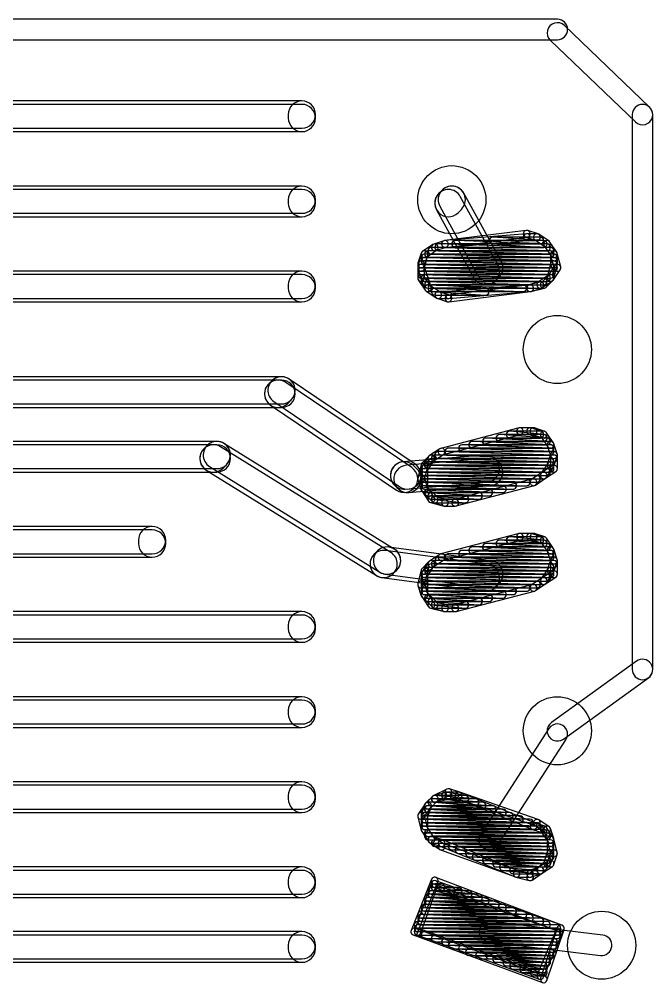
# Model space of a CAD drawing. Extents: x 2.7 to 76.1, y 3.1 to 47.6.
# Drawn here: x 70.28 to 75.01, y 30.72 to 37.91 of the extents above; entities that cross this region are included whole.
import ezdxf

# ---------------------------------------------------------------- set-up
doc = ezdxf.new("R2010")
doc.units = 0

msp = doc.modelspace()

# ---------------------------------------------------------------- linework, layer by layer
for points in [[(74.295, 37.9127), (24.2824, 37.9127, 1), (24.2824, 37.76025), (74.295, 37.76025, 1)], [(74.982785, 37.25646), (74.347785, 37.86606, 1), (74.24221, 37.756085), (74.87721, 37.146485, 1)], [(72.39, 37.3031), (67.1576, 37.3031, 1), (67.1576, 37.09985), (72.39, 37.09985, 1)], [(67.1576, 37.07445), (72.39, 37.07445, 1), (72.39, 37.2777), (67.1576, 37.2777, 1)], [(72.491625, 37.176075), (72.491625, 37.201475, 1), (72.288375, 37.201475), (72.288375, 37.176075, 1)], [(75.006225, 33.061275), (75.006225, 37.201475, 1), (74.853775, 37.201475), (74.853775, 33.061275, 1)], [(72.39, 36.6681), (67.1576, 36.6681, 1), (67.1576, 36.46485), (72.39, 36.46485, 1)], [(72.491625, 36.541075), (72.491625, 36.566475, 1), (72.288375, 36.566475), (72.288375, 36.541075, 1)], [(73.43574, 36.63833), (73.41034, 36.61293, 1), (73.554055, 36.469215), (73.579455, 36.494615, 1)], [(73.876045, 36.107445), (73.596645, 36.615445, 1), (73.41855, 36.5175), (73.69795, 36.0095, 1)], [(67.1576, 36.43945), (72.39, 36.43945, 1), (72.39, 36.6427), (67.1576, 36.6427, 1)], [(73.39315, 36.4921), (73.67255, 35.9841, 1), (73.850645, 36.082045), (73.571245, 36.590045, 1)], [(74.064285, 36.31241), (73.454685, 36.26161, 1), (73.45891, 36.210935), (74.06851, 36.261735, 1)], [(74.063245, 36.3377), (73.453645, 36.2615, 1), (73.45995, 36.211045), (74.06955, 36.287245, 1)], [(74.15064, 36.311195), (74.07444, 36.336595, 1), (74.058355, 36.28835), (74.134555, 36.26295, 1)], [(74.1426, 36.3125), (74.0664, 36.3125, 1), (74.0664, 36.26165), (74.1426, 36.26165, 1)], [(74.2329, 36.257425), (74.1567, 36.308225, 1), (74.128495, 36.26592), (74.204695, 36.21512, 1)], [(74.2329, 36.257425), (74.1567, 36.308225, 1), (74.128495, 36.26592), (74.204695, 36.21512, 1)], [(73.366495, 36.232025), (73.290295, 36.181225, 1), (73.3185, 36.13892), (73.3947, 36.18972, 1)], [(73.366495, 36.232025), (73.290295, 36.181225, 1), (73.3185, 36.13892), (73.3947, 36.18972, 1)], [(73.448755, 36.260395), (73.372555, 36.234995, 1), (73.38864, 36.18675), (73.46484, 36.21215, 1)], [(73.448755, 36.260395), (73.372555, 36.234995, 1), (73.38864, 36.18675), (73.46484, 36.21215, 1)], [(74.24497, 36.210885), (73.40677, 36.236285, 1), (73.405225, 36.18546), (74.243425, 36.16006, 1)], [(73.406, 36.18545), (74.2188, 36.18545, 1), (74.2188, 36.2363), (73.406, 36.2363, 1)], [(74.21974, 36.23628), (73.53394, 36.26168, 1), (73.532055, 36.210865), (74.217855, 36.185465, 1)], [(73.533, 36.21085), (74.1934, 36.21085, 1), (74.1934, 36.2617), (73.533, 36.2617, 1)], [(74.19509, 36.26164), (73.81409, 36.28704, 1), (73.810705, 36.236305), (74.191705, 36.210905, 1)], [(73.8124, 36.23625), (74.168, 36.23625, 1), (74.168, 36.2871), (73.8124, 36.2871, 1)], [(74.29075, 36.174175), (74.23995, 36.250375, 1), (74.197645, 36.22217), (74.248445, 36.14597, 1)], [(74.29075, 36.174175), (74.23995, 36.250375, 1), (74.197645, 36.22217), (74.248445, 36.14597, 1)], [(73.280275, 36.168115), (73.254875, 36.091915, 1), (73.30312, 36.07583), (73.32852, 36.15203, 1)], [(73.27973, 36.16624), (73.25433, 36.06464, 1), (73.303665, 36.052305), (73.329065, 36.153905, 1)], [(74.270265, 36.13469), (73.305065, 36.16009, 1), (73.30373, 36.109255), (74.26893, 36.083855, 1)], [(73.3044, 36.10925), (74.2696, 36.10925, 1), (74.2696, 36.1601), (73.3044, 36.1601, 1)], [(74.270285, 36.16009), (73.330485, 36.18549, 1), (73.32911, 36.134655), (74.26891, 36.109255, 1)], [(73.3298, 36.13465), (74.2442, 36.13465, 1), (74.2442, 36.1855), (73.3298, 36.1855, 1)], [(73.3552, 36.16005), (74.2442, 36.16005, 1), (74.2442, 36.2109), (73.3552, 36.2109, 1)], [(74.244925, 36.185485), (73.355925, 36.210885, 1), (73.35447, 36.16006), (74.24347, 36.13466, 1)], [(74.319665, 36.06464), (74.294265, 36.16624, 1), (74.24493, 36.153905), (74.27033, 36.052305, 1)], [(74.295025, 36.083875), (74.295025, 36.160075, 1), (74.244175, 36.160075), (74.244175, 36.083875, 1)], [(74.27025, 36.08389), (73.27965, 36.10929, 1), (73.278345, 36.058455), (74.268945, 36.033055, 1)], [(73.279, 36.05845), (74.2696, 36.05845, 1), (74.2696, 36.1093), (73.279, 36.1093, 1)], [(73.253575, 36.083875), (73.253575, 35.982275, 1), (73.304425, 35.982275), (73.304425, 36.083875, 1)], [(74.270265, 36.10929), (73.305065, 36.13469, 1), (73.30373, 36.083855), (74.26893, 36.058455, 1)], [(73.3044, 36.08385), (74.2696, 36.08385, 1), (74.2696, 36.1347), (73.3044, 36.1347, 1)], [(74.2696, 36.1347), (73.3044, 36.1347, 1), (73.3044, 36.08385), (74.2696, 36.08385, 1)], [(73.3044, 36.08385), (74.2696, 36.08385, 1), (74.2696, 36.1347), (73.3044, 36.1347, 1)], [(74.268865, 35.976105), (74.294265, 36.077705, 1), (74.24493, 36.09004), (74.21953, 35.98844, 1)], [(72.39, 36.0331), (67.1576, 36.0331, 1), (67.1576, 35.82985), (72.39, 35.82985, 1)], [(72.491625, 35.906075), (72.491625, 35.931475, 1), (72.288375, 35.931475), (72.288375, 35.906075, 1)], [(73.254875, 36.05043), (73.280275, 35.97423, 1), (73.32852, 35.990315), (73.30312, 36.066515, 1)], [(74.244865, 36.05849), (73.279665, 36.08389, 1), (73.27833, 36.033055), (74.24353, 36.007655, 1)], [(74.244865, 36.03309), (73.279665, 36.05849, 1), (73.27833, 36.007655), (74.24353, 35.982255, 1)], [(74.219485, 36.00769), (73.279685, 36.03309, 1), (73.27831, 35.982255), (74.21811, 35.956855, 1)], [(73.279, 36.03305), (74.2696, 36.03305, 1), (74.2696, 36.0839), (73.279, 36.0839, 1)], [(73.279, 36.00765), (74.2442, 36.00765, 1), (74.2442, 36.0585), (73.279, 36.0585, 1)], [(73.279, 35.98225), (74.2442, 35.98225, 1), (74.2442, 36.0331), (73.279, 36.0331, 1)], [(74.26535, 35.96817), (74.31615, 36.04437, 1), (74.273845, 36.072575), (74.223045, 35.996375, 1)], [(67.1576, 35.80445), (72.39, 35.80445, 1), (72.39, 36.0077), (67.1576, 36.0077, 1)], [(73.257845, 35.96817), (73.308645, 35.89197, 1), (73.35095, 35.920175), (73.30015, 35.996375, 1)], [(73.280275, 35.97423), (73.305675, 35.89803, 1), (73.35392, 35.914115), (73.32852, 35.990315, 1)], [(74.168745, 35.956885), (73.305145, 35.982285, 1), (73.30365, 35.93146), (74.16725, 35.90606, 1)], [(73.3044, 35.95685), (74.2188, 35.95685, 1), (74.2188, 36.0077), (73.3044, 36.0077, 1)], [(74.194125, 35.982285), (73.305125, 36.007685, 1), (73.30367, 35.95686), (74.19267, 35.93146, 1)], [(73.3044, 35.93145), (74.1934, 35.93145, 1), (74.1934, 35.9823), (73.3044, 35.9823, 1)], [(74.041905, 35.93148), (73.330705, 35.95688, 1), (73.32889, 35.906065), (74.04009, 35.880665, 1)], [(73.3298, 35.90605), (74.168, 35.90605, 1), (74.168, 35.9569), (73.3298, 35.9569, 1)], [(74.09984, 35.88195), (74.17604, 35.90735, 1), (74.159955, 35.955595), (74.083755, 35.930195, 1)], [(74.097965, 35.881405), (74.199565, 35.906805, 1), (74.18723, 35.95614), (74.08563, 35.93074, 1)], [(74.1821, 35.91032), (74.2583, 35.96112, 1), (74.230095, 36.003425), (74.153895, 35.952625, 1)], [(74.211375, 35.913495), (74.262175, 35.964295, 1), (74.22622, 36.00025), (74.17542, 35.94945, 1)], [(73.315695, 35.88492), (73.391895, 35.83412, 1), (73.4201, 35.876425), (73.3439, 35.927225, 1)], [(73.315695, 35.88492), (73.391895, 35.83412, 1), (73.4201, 35.876425), (73.3439, 35.927225, 1)], [(73.763185, 35.90605), (73.356785, 35.93145, 1), (73.35361, 35.880695), (73.76001, 35.855295, 1)], [(73.3552, 35.88065), (74.041, 35.88065, 1), (74.041, 35.9315), (73.3552, 35.9315, 1)], [(73.3806, 35.85525), (73.7616, 35.85525, 1), (73.7616, 35.9061), (73.3806, 35.9061, 1)], [(73.397955, 35.83115), (73.474155, 35.80575, 1), (73.49024, 35.853995), (73.41404, 35.879395, 1)], [(73.406, 35.82985), (73.4822, 35.82985, 1), (73.4822, 35.8807), (73.406, 35.8807, 1)], [(73.48431, 35.829935), (74.09391, 35.880735, 1), (74.089685, 35.93141), (73.480085, 35.88061, 1)], [(73.48535, 35.804645), (74.09495, 35.880845, 1), (74.088645, 35.9313), (73.479045, 35.8551, 1)], [(72.2376, 35.2457), (63.8302, 35.2457, 1), (63.8302, 35.04245), (72.2376, 35.04245, 1)], [(72.16574, 35.21593), (72.14034, 35.19053, 1), (72.284055, 35.046815), (72.309455, 35.072215, 1)], [(73.234295, 34.59328), (72.294495, 35.22828, 1), (72.1807, 35.059865), (73.1205, 34.424865, 1)], [(63.8302, 35.01705), (72.2376, 35.01705, 1), (72.2376, 35.2203), (63.8302, 35.2203, 1)], [(72.1553, 35.034465), (73.0951, 34.399465, 1), (73.208895, 34.56788), (72.269095, 35.20288, 1)], [(74.00918, 34.863875), (73.42498, 34.711475, 1), (73.437815, 34.66227), (74.022015, 34.81467, 1)], [(74.00918, 34.863875), (73.42498, 34.711475, 1), (73.437815, 34.66227), (74.022015, 34.81467, 1)], [(74.1172, 34.8647), (74.0156, 34.8647, 1), (74.0156, 34.81385), (74.1172, 34.81385, 1)], [(74.1172, 34.8647), (74.0156, 34.8647, 1), (74.0156, 34.81385), (74.1172, 34.81385, 1)], [(74.17604, 34.837995), (74.09984, 34.863395, 1), (74.083755, 34.81515), (74.159955, 34.78975, 1)], [(74.0918, 34.81385), (74.1172, 34.81385, 1), (74.1172, 34.8647), (74.0918, 34.8647, 1)], [(74.20144, 34.837995), (74.12524, 34.863395, 1), (74.109155, 34.81515), (74.185355, 34.78975, 1)], [(74.20144, 34.837995), (74.12524, 34.863395, 1), (74.109155, 34.81515), (74.185355, 34.78975, 1)], [(74.22061, 34.788435), (73.86501, 34.813835, 1), (73.861385, 34.76311), (74.216985, 34.73771, 1)], [(73.8632, 34.76305), (74.1934, 34.76305, 1), (74.1934, 34.8139), (73.8632, 34.8139, 1)], [(74.195925, 34.81377), (73.941925, 34.83917, 1), (73.93687, 34.788575), (74.19087, 34.763175, 1)], [(73.9394, 34.78845), (74.168, 34.78845, 1), (74.168, 34.8393), (73.9394, 34.8393, 1)], [(74.26535, 34.751775), (74.21455, 34.827975, 1), (74.172245, 34.79977), (74.223045, 34.72357, 1)], [(74.26535, 34.751775), (74.21455, 34.827975, 1), (74.172245, 34.79977), (74.223045, 34.72357, 1)], [(71.755, 34.7631), (65.405, 34.7631, 1), (65.405, 34.55985), (71.755, 34.55985, 1)], [(65.405, 34.53445), (71.755, 34.53445, 1), (71.755, 34.7377), (65.405, 34.7377, 1)], [(71.676045, 34.5497), (72.946045, 33.7623, 1), (73.05315, 33.935045), (71.78315, 34.722445, 1)], [(71.68314, 34.73333), (71.65774, 34.70793, 1), (71.801455, 34.564215), (71.826855, 34.589615, 1)], [(73.07855, 33.960445), (71.80855, 34.747845, 1), (71.701445, 34.5751), (72.971445, 33.7877, 1)], [(74.245175, 34.71228), (73.584775, 34.73768, 1), (73.58282, 34.686865), (74.24322, 34.661465, 1)], [(73.5838, 34.68685), (74.2442, 34.68685, 1), (74.2442, 34.7377), (73.5838, 34.7377, 1)], [(74.2453, 34.737675), (73.6611, 34.763075, 1), (73.658895, 34.71227), (74.243095, 34.68687, 1)], [(73.66, 34.71225), (74.2442, 34.71225, 1), (74.2442, 34.7631), (73.66, 34.7631, 1)], [(73.7616, 34.73765), (74.2188, 34.73765, 1), (74.2188, 34.7885), (73.7616, 34.7885, 1)], [(74.245535, 34.76306), (73.762935, 34.78846, 1), (73.76026, 34.737685), (74.24286, 34.712285, 1)], [(74.29372, 34.669515), (74.26832, 34.745715, 1), (74.220075, 34.72963), (74.245475, 34.65343, 1)], [(74.29372, 34.669515), (74.26832, 34.745715, 1), (74.220075, 34.72963), (74.245475, 34.65343, 1)], [(73.75316, 34.661145), (73.14356, 34.610345, 1), (73.160435, 34.4078), (73.770035, 34.4586, 1)], [(73.33722, 34.65405), (73.28642, 34.60325, 1), (73.322375, 34.567295), (73.373175, 34.618095, 1)], [(73.334045, 34.650175), (73.283245, 34.573975, 1), (73.32555, 34.54577), (73.37635, 34.62197, 1)], [(73.417295, 34.708025), (73.341095, 34.657225, 1), (73.3693, 34.61492), (73.4455, 34.66572, 1)], [(73.417295, 34.708025), (73.341095, 34.657225, 1), (73.3693, 34.61492), (73.4455, 34.66572, 1)], [(74.244945, 34.636085), (73.381345, 34.661485, 1), (73.37985, 34.61066), (74.24345, 34.58526, 1)], [(73.3806, 34.61065), (74.2696, 34.61065, 1), (74.2696, 34.6615), (73.3806, 34.6615, 1)], [(74.270345, 34.661485), (73.406745, 34.686885, 1), (73.40525, 34.63606), (74.26885, 34.61066, 1)], [(73.406, 34.63605), (74.2696, 34.63605, 1), (74.2696, 34.6869), (73.406, 34.6869, 1)], [(74.270415, 34.686885), (73.483015, 34.712285, 1), (73.48138, 34.66146), (74.26878, 34.63606, 1)], [(73.4822, 34.66145), (74.2442, 34.66145, 1), (74.2442, 34.7123), (73.4822, 34.7123, 1)], [(74.26832, 34.57723), (74.29372, 34.65343, 1), (74.245475, 34.669515), (74.220075, 34.593315, 1)], [(74.295025, 34.559875), (74.295025, 34.661475, 1), (74.244175, 34.661475), (74.244175, 34.559875, 1)], [(73.08014, 34.437215), (73.10554, 34.411815, 1), (73.249255, 34.55553), (73.223855, 34.58093, 1)], [(73.185835, 34.3824), (73.795435, 34.4332, 1), (73.77856, 34.635745), (73.16896, 34.584945, 1)], [(73.27973, 34.59144), (73.25433, 34.48984, 1), (73.303665, 34.477505), (73.329065, 34.579105, 1)], [(74.219505, 34.55989), (73.305105, 34.58529, 1), (73.30369, 34.534455), (74.21809, 34.509055, 1)], [(73.3044, 34.53445), (74.2188, 34.53445, 1), (74.2188, 34.5853), (73.3044, 34.5853, 1)], [(74.2188, 34.5853), (73.3044, 34.5853, 1), (73.3044, 34.53445), (74.2188, 34.53445, 1)], [(73.3044, 34.53445), (74.2442, 34.53445, 1), (74.2442, 34.5853), (73.3044, 34.5853, 1)], [(73.278975, 34.559875), (73.278975, 34.483675, 1), (73.329825, 34.483675), (73.329825, 34.559875, 1)], [(74.244905, 34.58529), (73.330505, 34.61069, 1), (73.32909, 34.559855), (74.24349, 34.534455, 1)], [(73.3298, 34.55985), (74.2442, 34.55985, 1), (74.2442, 34.6107), (73.3298, 34.6107, 1)], [(73.3552, 34.58525), (74.2442, 34.58525, 1), (74.2442, 34.6361), (73.3552, 34.6361, 1)], [(74.244925, 34.610685), (73.355925, 34.636085, 1), (73.35447, 34.58526), (74.24347, 34.55986, 1)], [(74.21455, 34.49497), (74.26535, 34.57117, 1), (74.223045, 34.599375), (74.172245, 34.523175, 1)], [(74.2075, 34.48792), (74.2837, 34.53872, 1), (74.255495, 34.581025), (74.179295, 34.530225, 1)], [(73.254875, 34.47563), (73.280275, 34.39943, 1), (73.32852, 34.415515), (73.30312, 34.491715, 1)], [(74.067245, 34.483685), (73.305245, 34.509085, 1), (73.30355, 34.45826), (74.06555, 34.43286, 1)], [(74.14337, 34.509085), (73.30517, 34.534485, 1), (73.303625, 34.48366), (74.141825, 34.45826, 1)], [(73.3044, 34.50905), (74.2188, 34.50905, 1), (74.2188, 34.5599), (73.3044, 34.5599, 1)], [(74.194125, 34.534485), (73.305125, 34.559885, 1), (73.30367, 34.50906), (74.19267, 34.48366, 1)], [(73.3044, 34.48365), (74.1934, 34.48365, 1), (74.1934, 34.5345), (73.3044, 34.5345, 1)], [(73.3044, 34.45825), (74.1426, 34.45825, 1), (74.1426, 34.5091), (73.3044, 34.5091, 1)], [(73.278975, 34.483675), (73.278975, 34.407475, 1), (73.329825, 34.407475), (73.329825, 34.483675, 1)], [(74.1313, 34.43712), (74.2075, 34.48792, 1), (74.179295, 34.530225), (74.103095, 34.479425, 1)], [(74.1313, 34.43712), (74.2075, 34.48792, 1), (74.179295, 34.530225), (74.103095, 34.479425, 1)], [(73.965775, 34.45828), (73.305375, 34.48368, 1), (73.30342, 34.432865), (73.96382, 34.407465, 1)], [(73.8897, 34.432875), (73.3055, 34.458275, 1), (73.303295, 34.40747), (73.887495, 34.38207, 1)], [(73.28642, 34.389495), (73.36262, 34.313295, 1), (73.398575, 34.34925), (73.322375, 34.42545, 1)], [(73.3044, 34.43285), (74.0664, 34.43285, 1), (74.0664, 34.4837), (73.3044, 34.4837, 1)], [(73.3044, 34.40745), (73.9648, 34.40745, 1), (73.9648, 34.4583), (73.3044, 34.4583, 1)], [(73.3044, 34.38205), (73.8886, 34.38205, 1), (73.8886, 34.4329), (73.3044, 34.4329, 1)], [(73.788335, 34.40746), (73.305735, 34.43286, 1), (73.30306, 34.382085), (73.78566, 34.356685, 1)], [(73.283245, 34.39337), (73.334045, 34.31717, 1), (73.37635, 34.345375), (73.32555, 34.421575, 1)], [(73.539415, 34.28127), (74.123615, 34.43367, 1), (74.11078, 34.482875), (73.52658, 34.330475, 1)], [(73.539415, 34.28127), (74.123615, 34.43367, 1), (74.11078, 34.482875), (73.52658, 34.330475, 1)], [(73.71249, 34.38204), (73.33149, 34.40744, 1), (73.328105, 34.356705), (73.709105, 34.331305, 1)], [(73.3298, 34.35665), (73.787, 34.35665, 1), (73.787, 34.4075), (73.3298, 34.4075, 1)], [(73.611725, 34.35657), (73.357725, 34.38197, 1), (73.35267, 34.331375), (73.60667, 34.305975, 1)], [(73.3552, 34.33125), (73.7108, 34.33125, 1), (73.7108, 34.3821), (73.3552, 34.3821, 1)], [(73.34903, 34.306605), (73.45063, 34.281205, 1), (73.462965, 34.33054), (73.361365, 34.35594, 1)], [(73.372555, 34.30715), (73.448755, 34.28175, 1), (73.46484, 34.329995), (73.38864, 34.355395, 1)], [(73.3806, 34.30585), (73.6092, 34.30585, 1), (73.6092, 34.3567), (73.3806, 34.3567, 1)], [(73.4568, 34.28045), (73.533, 34.28045, 1), (73.533, 34.3313), (73.4568, 34.3313, 1)], [(73.4568, 34.28045), (73.533, 34.28045, 1), (73.533, 34.3313), (73.4568, 34.3313, 1)], [(71.2724, 34.1281), (67.1576, 34.1281, 1), (67.1576, 33.92485), (71.2724, 33.92485, 1)], [(67.1576, 33.89945), (71.2724, 33.89945, 1), (71.2724, 34.1027), (67.1576, 34.1027, 1)], [(71.374025, 34.001075), (71.374025, 34.026475, 1), (71.170775, 34.026475), (71.170775, 34.001075, 1)], [(74.00918, 34.076475), (73.42498, 33.924075, 1), (73.437815, 33.87487), (74.022015, 34.02727, 1)], [(74.00918, 34.076475), (73.42498, 33.924075, 1), (73.437815, 33.87487), (74.022015, 34.02727, 1)], [(74.1172, 34.0773), (74.0156, 34.0773, 1), (74.0156, 34.02645), (74.1172, 34.02645, 1)], [(74.1172, 34.0773), (74.0156, 34.0773, 1), (74.0156, 34.02645), (74.1172, 34.02645, 1)], [(74.17604, 34.050595), (74.09984, 34.075995, 1), (74.083755, 34.02775), (74.159955, 34.00235, 1)], [(74.0918, 34.02645), (74.1172, 34.02645, 1), (74.1172, 34.0773), (74.0918, 34.0773, 1)], [(74.20144, 34.050595), (74.12524, 34.075995, 1), (74.109155, 34.02775), (74.185355, 34.00235, 1)], [(74.20144, 34.050595), (74.12524, 34.075995, 1), (74.109155, 34.02775), (74.185355, 34.00235, 1)], [(73.7616, 33.95025), (74.2188, 33.95025, 1), (74.2188, 34.0011), (73.7616, 34.0011, 1)], [(74.245535, 33.97566), (73.762935, 34.00106, 1), (73.76026, 33.950285), (74.24286, 33.924885, 1)], [(74.22061, 34.001035), (73.86501, 34.026435, 1), (73.861385, 33.97571), (74.216985, 33.95031, 1)], [(73.8632, 33.97565), (74.1934, 33.97565, 1), (74.1934, 34.0265), (73.8632, 34.0265, 1)], [(74.195925, 34.02637), (73.941925, 34.05177, 1), (73.93687, 34.001175), (74.19087, 33.975775, 1)], [(73.9394, 34.00105), (74.168, 34.00105, 1), (74.168, 34.0519), (73.9394, 34.0519, 1)], [(74.26535, 33.964375), (74.21455, 34.040575, 1), (74.172245, 34.01237), (74.223045, 33.93617, 1)], [(74.26535, 33.964375), (74.21455, 34.040575, 1), (74.172245, 34.01237), (74.223045, 33.93617, 1)], [(72.986165, 33.74794), (73.748165, 33.64634, 1), (73.77503, 33.847805), (73.01303, 33.949405, 1)], [(72.95314, 33.94593), (72.92774, 33.92053, 1), (73.071455, 33.776815), (73.096855, 33.802215, 1)], [(73.80043, 33.873205), (73.03843, 33.974805, 1), (73.011565, 33.77334), (73.773565, 33.67174, 1)], [(74.245175, 33.92488), (73.584775, 33.95028, 1), (73.58282, 33.899465), (74.24322, 33.874065, 1)], [(73.5838, 33.89945), (74.2442, 33.89945, 1), (74.2442, 33.9503), (73.5838, 33.9503, 1)], [(74.2453, 33.950275), (73.6611, 33.975675, 1), (73.658895, 33.92487), (74.243095, 33.89947, 1)], [(73.66, 33.92485), (74.2442, 33.92485, 1), (74.2442, 33.9757), (73.66, 33.9757, 1)], [(74.29372, 33.882115), (74.26832, 33.958315, 1), (74.220075, 33.94223), (74.245475, 33.86603, 1)], [(74.29372, 33.882115), (74.26832, 33.958315, 1), (74.220075, 33.94223), (74.245475, 33.86603, 1)], [(73.33722, 33.86665), (73.28642, 33.81585, 1), (73.322375, 33.779895), (73.373175, 33.830695, 1)], [(73.334045, 33.862775), (73.283245, 33.786575, 1), (73.32555, 33.75837), (73.37635, 33.83457, 1)], [(73.417295, 33.920625), (73.341095, 33.869825, 1), (73.3693, 33.82752), (73.4455, 33.87832, 1)], [(73.417295, 33.920625), (73.341095, 33.869825, 1), (73.3693, 33.82752), (73.4455, 33.87832, 1)], [(74.244945, 33.848685), (73.381345, 33.874085, 1), (73.37985, 33.82326), (74.24345, 33.79786, 1)], [(73.3806, 33.82325), (74.2696, 33.82325, 1), (74.2696, 33.8741), (73.3806, 33.8741, 1)], [(74.270345, 33.874085), (73.406745, 33.899485, 1), (73.40525, 33.84866), (74.26885, 33.82326, 1)], [(73.406, 33.84865), (74.2696, 33.84865, 1), (74.2696, 33.8995), (73.406, 33.8995, 1)], [(74.270415, 33.899485), (73.483015, 33.924885, 1), (73.48138, 33.87406), (74.26878, 33.84866, 1)], [(73.4822, 33.87405), (74.2442, 33.87405, 1), (74.2442, 33.9249), (73.4822, 33.9249, 1)], [(74.26832, 33.78983), (74.29372, 33.86603, 1), (74.245475, 33.882115), (74.220075, 33.805915, 1)], [(74.295025, 33.772475), (74.295025, 33.874075, 1), (74.244175, 33.874075), (74.244175, 33.772475, 1)], [(73.27973, 33.80404), (73.25433, 33.70244, 1), (73.303665, 33.690105), (73.329065, 33.791705, 1)], [(74.219505, 33.77249), (73.305105, 33.79789, 1), (73.30369, 33.747055), (74.21809, 33.721655, 1)], [(73.3044, 33.74705), (74.2188, 33.74705, 1), (74.2188, 33.7979), (73.3044, 33.7979, 1)], [(74.2188, 33.7979), (73.3044, 33.7979, 1), (73.3044, 33.74705), (74.2188, 33.74705, 1)], [(73.3044, 33.74705), (74.2442, 33.74705, 1), (74.2442, 33.7979), (73.3044, 33.7979, 1)], [(73.278975, 33.772475), (73.278975, 33.696275, 1), (73.329825, 33.696275), (73.329825, 33.772475, 1)], [(74.244905, 33.79789), (73.330505, 33.82329, 1), (73.32909, 33.772455), (74.24349, 33.747055, 1)], [(73.3298, 33.77245), (74.2442, 33.77245, 1), (74.2442, 33.8233), (73.3298, 33.8233, 1)], [(73.3552, 33.79785), (74.2442, 33.79785, 1), (74.2442, 33.8487), (73.3552, 33.8487, 1)], [(74.244925, 33.823285), (73.355925, 33.848685, 1), (73.35447, 33.79786), (74.24347, 33.77246, 1)], [(74.21455, 33.70757), (74.26535, 33.78377, 1), (74.223045, 33.811975), (74.172245, 33.735775, 1)], [(74.2075, 33.70052), (74.2837, 33.75132, 1), (74.255495, 33.793625), (74.179295, 33.742825, 1)], [(73.254875, 33.68823), (73.280275, 33.61203, 1), (73.32852, 33.628115), (73.30312, 33.704315, 1)], [(74.067245, 33.696285), (73.305245, 33.721685, 1), (73.30355, 33.67086), (74.06555, 33.64546, 1)], [(74.14337, 33.721685), (73.30517, 33.747085, 1), (73.303625, 33.69626), (74.141825, 33.67086, 1)], [(73.3044, 33.72165), (74.2188, 33.72165, 1), (74.2188, 33.7725), (73.3044, 33.7725, 1)], [(74.194125, 33.747085), (73.305125, 33.772485, 1), (73.30367, 33.72166), (74.19267, 33.69626, 1)], [(73.3044, 33.69625), (74.1934, 33.69625, 1), (74.1934, 33.7471), (73.3044, 33.7471, 1)], [(73.3044, 33.67085), (74.1426, 33.67085, 1), (74.1426, 33.7217), (73.3044, 33.7217, 1)], [(73.278975, 33.696275), (73.278975, 33.620075, 1), (73.329825, 33.620075), (73.329825, 33.696275, 1)], [(74.1313, 33.64972), (74.2075, 33.70052, 1), (74.179295, 33.742825), (74.103095, 33.692025, 1)], [(74.1313, 33.64972), (74.2075, 33.70052, 1), (74.179295, 33.742825), (74.103095, 33.692025, 1)], [(73.965775, 33.67088), (73.305375, 33.69628, 1), (73.30342, 33.645465), (73.96382, 33.620065, 1)], [(73.8897, 33.645475), (73.3055, 33.670875, 1), (73.303295, 33.62007), (73.887495, 33.59467, 1)], [(73.28642, 33.602095), (73.36262, 33.525895, 1), (73.398575, 33.56185), (73.322375, 33.63805, 1)], [(73.3044, 33.64545), (74.0664, 33.64545, 1), (74.0664, 33.6963), (73.3044, 33.6963, 1)], [(73.3044, 33.62005), (73.9648, 33.62005, 1), (73.9648, 33.6709), (73.3044, 33.6709, 1)], [(73.3044, 33.59465), (73.8886, 33.59465, 1), (73.8886, 33.6455), (73.3044, 33.6455, 1)], [(73.788335, 33.62006), (73.305735, 33.64546, 1), (73.30306, 33.594685), (73.78566, 33.569285, 1)], [(73.283245, 33.60597), (73.334045, 33.52977, 1), (73.37635, 33.557975), (73.32555, 33.634175, 1)], [(73.539415, 33.49387), (74.123615, 33.64627, 1), (74.11078, 33.695475), (73.52658, 33.543075, 1)], [(73.539415, 33.49387), (74.123615, 33.64627, 1), (74.11078, 33.695475), (73.52658, 33.543075, 1)], [(73.71249, 33.59464), (73.33149, 33.62004, 1), (73.328105, 33.569305), (73.709105, 33.543905, 1)], [(73.3298, 33.56925), (73.787, 33.56925, 1), (73.787, 33.6201), (73.3298, 33.6201, 1)], [(73.34903, 33.519205), (73.45063, 33.493805, 1), (73.462965, 33.54314), (73.361365, 33.56854, 1)], [(73.611725, 33.56917), (73.357725, 33.59457, 1), (73.35267, 33.543975), (73.60667, 33.518575, 1)], [(73.3552, 33.54385), (73.7108, 33.54385, 1), (73.7108, 33.5947), (73.3552, 33.5947, 1)], [(73.372555, 33.51975), (73.448755, 33.49435, 1), (73.46484, 33.542595), (73.38864, 33.567995, 1)], [(73.3806, 33.51845), (73.6092, 33.51845, 1), (73.6092, 33.5693), (73.3806, 33.5693, 1)], [(73.4568, 33.49305), (73.533, 33.49305, 1), (73.533, 33.5439), (73.4568, 33.5439, 1)], [(73.4568, 33.49305), (73.533, 33.49305, 1), (73.533, 33.5439), (73.4568, 33.5439, 1)], [(72.39, 33.4931), (67.1576, 33.4931, 1), (67.1576, 33.28985), (72.39, 33.28985, 1)], [(67.1576, 33.26445), (72.39, 33.26445, 1), (72.39, 33.4677), (67.1576, 33.4677, 1)], [(72.491625, 33.366075), (72.491625, 33.391475, 1), (72.288375, 33.391475), (72.288375, 33.366075, 1)], [(74.339535, 32.542215), (74.974535, 32.999415, 1), (74.88546, 33.12313), (74.25046, 32.66593, 1)], [(72.39, 32.8581), (67.1576, 32.8581, 1), (67.1576, 32.65485), (72.39, 32.65485, 1)], [(72.491625, 32.731075), (72.491625, 32.756475, 1), (72.288375, 32.756475), (72.288375, 32.731075, 1)], [(67.1576, 32.62945), (72.39, 32.62945, 1), (72.39, 32.8327), (67.1576, 32.8327, 1)], [(73.85105, 31.74995), (74.35905, 32.53735, 1), (74.230945, 32.619995), (73.722945, 31.832595, 1)], [(72.39, 32.2231), (67.1576, 32.2231, 1), (67.1576, 32.01985), (72.39, 32.01985, 1)], [(72.491625, 32.096075), (72.491625, 32.121475, 1), (72.288375, 32.121475), (72.288375, 32.096075, 1)], [(67.1576, 31.99445), (72.39, 31.99445, 1), (72.39, 32.1977), (67.1576, 32.1977, 1)], [(73.470825, 32.169615), (73.369225, 32.118815, 1), (73.39197, 32.07333), (73.49357, 32.12413, 1)], [(73.47603, 32.14614), (73.37443, 32.12074, 1), (73.386765, 32.071405), (73.488365, 32.096805, 1)], [(73.613375, 32.12115), (73.460975, 32.14655, 1), (73.45262, 32.096395), (73.60502, 32.070995, 1)], [(73.4568, 32.09605), (73.533, 32.09605, 1), (73.533, 32.1469), (73.4568, 32.1469, 1)], [(73.56644, 32.145595), (73.49024, 32.170995, 1), (73.474155, 32.12275), (73.550355, 32.09735, 1)], [(73.5584, 32.1469), (73.4822, 32.1469, 1), (73.4822, 32.09605), (73.5584, 32.09605, 1)], [(74.126825, 31.916405), (73.568025, 32.145005, 1), (73.54877, 32.09794), (74.10757, 31.86934, 1)], [(74.15095, 31.942285), (73.56675, 32.145485, 1), (73.550045, 32.09746), (74.134245, 31.89426, 1)], [(73.308645, 32.059375), (73.257845, 31.983175, 1), (73.30015, 31.95497), (73.35095, 32.03117, 1)], [(73.305675, 32.053315), (73.280275, 31.977115, 1), (73.32852, 31.96103), (73.35392, 32.03723, 1)], [(73.36262, 32.11405), (73.31182, 32.06325, 1), (73.347775, 32.027295), (73.398575, 32.078095, 1)], [(73.36262, 32.11405), (73.31182, 32.06325, 1), (73.347775, 32.027295), (73.398575, 32.078095, 1)], [(73.3298, 32.01985), (73.7362, 32.01985, 1), (73.7362, 32.0707), (73.3298, 32.0707, 1)], [(73.813735, 32.04526), (73.331135, 32.07066, 1), (73.32846, 32.019885), (73.81106, 31.994485, 1)], [(73.73789, 32.07064), (73.35689, 32.09604, 1), (73.353505, 32.045305), (73.734505, 32.019905, 1)], [(73.3552, 32.04525), (73.6854, 32.04525, 1), (73.6854, 32.0961), (73.3552, 32.0961, 1)], [(73.68751, 32.09601), (73.38271, 32.12141, 1), (73.378485, 32.070735), (73.683285, 32.045335, 1)], [(73.3806, 32.07065), (73.6092, 32.07065, 1), (73.6092, 32.1215), (73.3806, 32.1215, 1)], [(73.25433, 31.962905), (73.27973, 31.861305, 1), (73.329065, 31.87364), (73.303665, 31.97524, 1)], [(74.016505, 31.96908), (73.305305, 31.99448, 1), (73.30349, 31.943665), (74.01469, 31.918265, 1)], [(73.3044, 31.96905), (73.8886, 31.96905, 1), (73.8886, 32.0199), (73.3044, 32.0199, 1)], [(73.940415, 31.994475), (73.305415, 32.019875, 1), (73.30338, 31.96907), (73.93838, 31.94367, 1)], [(73.3044, 31.94365), (73.9394, 31.94365, 1), (73.9394, 31.9945), (73.3044, 31.9945, 1)], [(73.278975, 31.969075), (73.278975, 31.867475, 1), (73.329825, 31.867475), (73.329825, 31.969075, 1)], [(73.88975, 32.01987), (73.33095, 32.04527, 1), (73.328645, 31.994475), (73.887445, 31.969075, 1)], [(73.3298, 31.99445), (73.8124, 31.99445, 1), (73.8124, 32.0453), (73.3298, 32.0453, 1)], [(74.092615, 31.943685), (73.305215, 31.969085, 1), (73.30358, 31.91826), (74.09098, 31.89286, 1)], [(74.14337, 31.918285), (73.30517, 31.943685, 1), (73.303625, 31.89286), (74.141825, 31.86746, 1)], [(74.168745, 31.892885), (73.305145, 31.918285, 1), (73.30365, 31.86746), (74.16725, 31.84206, 1)], [(73.3044, 31.91825), (74.0156, 31.91825, 1), (74.0156, 31.9691), (73.3044, 31.9691, 1)], [(73.3044, 31.89285), (74.0918, 31.89285, 1), (74.0918, 31.9437), (73.3044, 31.9437, 1)], [(73.3044, 31.86745), (74.1426, 31.86745, 1), (74.1426, 31.9183), (73.3044, 31.9183, 1)], [(74.20144, 31.891595), (74.12524, 31.916995, 1), (74.109155, 31.86875), (74.185355, 31.84335, 1)], [(74.2329, 31.888625), (74.1567, 31.939425, 1), (74.128495, 31.89712), (74.204695, 31.84632, 1)], [(73.3044, 31.84205), (74.168, 31.84205, 1), (74.168, 31.8929), (73.3044, 31.8929, 1)], [(74.194125, 31.867485), (73.305125, 31.892885, 1), (73.30367, 31.84206), (74.19267, 31.81666, 1)], [(73.283245, 31.85337), (73.334045, 31.77717, 1), (73.37635, 31.805375), (73.32555, 31.881575, 1)], [(73.283245, 31.85337), (73.334045, 31.77717, 1), (73.37635, 31.805375), (73.32555, 31.881575, 1)], [(73.3298, 31.81665), (74.1934, 31.81665, 1), (74.1934, 31.8675), (73.3298, 31.8675, 1)], [(74.219525, 31.842085), (73.330525, 31.867485, 1), (73.32907, 31.81666), (74.21807, 31.79126, 1)], [(74.26535, 31.805375), (74.21455, 31.881575, 1), (74.172245, 31.85337), (74.223045, 31.77717, 1)], [(74.26832, 31.799315), (74.24292, 31.875515, 1), (74.194675, 31.85943), (74.220075, 31.78323, 1)], [(74.244905, 31.81669), (73.330505, 31.84209, 1), (73.32909, 31.791255), (74.24349, 31.765855, 1)], [(73.3298, 31.79125), (74.2188, 31.79125, 1), (74.2188, 31.8421), (73.3298, 31.8421, 1)], [(73.347155, 31.76715), (73.423355, 31.74175, 1), (73.43944, 31.789995), (73.36324, 31.815395, 1)], [(73.3552, 31.76585), (74.2442, 31.76585, 1), (74.2442, 31.8167), (73.3552, 31.8167, 1)], [(74.244925, 31.791285), (73.355925, 31.816685, 1), (73.35447, 31.76586), (74.24347, 31.74046, 1)], [(73.341095, 31.77012), (73.417295, 31.71932, 1), (73.4455, 31.761625), (73.3693, 31.812425, 1)], [(74.2442, 31.7913), (73.3806, 31.7913, 1), (73.3806, 31.74045), (74.2442, 31.74045, 1)], [(73.3806, 31.74045), (74.2442, 31.74045, 1), (74.2442, 31.7913), (73.3806, 31.7913, 1)], [(73.42177, 31.74234), (73.98057, 31.51374, 1), (73.999825, 31.560805), (73.441025, 31.789405, 1)], [(74.24499, 31.765885), (73.43219, 31.791285, 1), (73.430605, 31.74046), (74.243405, 31.71506, 1)], [(73.4314, 31.74045), (74.2442, 31.74045, 1), (74.2442, 31.7913), (73.4314, 31.7913, 1)], [(74.294265, 31.69584), (74.268865, 31.79744, 1), (74.21953, 31.785105), (74.24493, 31.683505, 1)], [(74.269625, 31.689675), (74.269625, 31.791275, 1), (74.218775, 31.791275), (74.218775, 31.689675, 1)], [(73.42271, 31.71658), (73.98151, 31.51338, 1), (73.998885, 31.561165), (73.440085, 31.764365, 1)], [(73.5076, 31.71505), (74.2442, 31.71505, 1), (74.2442, 31.7659), (73.5076, 31.7659, 1)], [(74.245075, 31.74048), (73.508475, 31.76588, 1), (73.50672, 31.715065), (74.24332, 31.689665, 1)], [(74.24514, 31.71508), (73.55934, 31.74048, 1), (73.557455, 31.689665), (74.243255, 31.664265, 1)], [(73.5584, 31.68965), (74.2442, 31.68965, 1), (74.2442, 31.7405), (73.5584, 31.7405, 1)], [(74.245255, 31.689675), (73.635655, 31.715075, 1), (73.63354, 31.66427), (74.24314, 31.63887, 1)], [(73.6346, 31.66425), (74.2442, 31.66425, 1), (74.2442, 31.7151), (73.6346, 31.7151, 1)], [(74.24292, 31.60543), (74.26832, 31.68163, 1), (74.220075, 31.697715), (74.194675, 31.621515, 1)], [(74.26832, 31.60543), (74.29372, 31.68163, 1), (74.245475, 31.697715), (74.220075, 31.621515, 1)], [(74.220005, 31.66427), (73.686605, 31.68967, 1), (73.68419, 31.638875), (74.21759, 31.613475, 1)], [(73.6854, 31.63885), (74.2442, 31.63885, 1), (74.2442, 31.6897), (73.6854, 31.6897, 1)], [(74.22021, 31.63886), (73.76301, 31.66426, 1), (73.760185, 31.613485), (74.217385, 31.588085, 1)], [(73.7616, 31.61345), (74.2188, 31.61345, 1), (74.2188, 31.6643), (73.7616, 31.6643, 1)], [(74.19521, 31.613435), (73.83961, 31.638835, 1), (73.835985, 31.58811), (74.191585, 31.56271, 1)], [(73.8378, 31.58805), (74.2188, 31.58805, 1), (74.2188, 31.6389), (73.8378, 31.6389, 1)], [(74.185975, 31.544695), (74.236775, 31.595495, 1), (74.20082, 31.63145), (74.15002, 31.58065, 1)], [(74.1821, 31.54152), (74.2583, 31.59232, 1), (74.230095, 31.634625), (74.153895, 31.583825, 1)], [(72.39, 31.5881), (67.1576, 31.5881, 1), (67.1576, 31.38485), (72.39, 31.38485, 1)], [(67.1576, 31.35945), (72.39, 31.35945, 1), (72.39, 31.5627), (67.1576, 31.5627, 1)], [(72.491625, 31.461075), (72.491625, 31.486475, 1), (72.288375, 31.486475), (72.288375, 31.461075, 1)], [(74.1703, 31.587995), (73.8909, 31.613395, 1), (73.886295, 31.56275), (74.165695, 31.53735, 1)], [(73.8886, 31.56265), (74.1934, 31.56265, 1), (74.1934, 31.6135), (73.8886, 31.6135, 1)], [(73.9648, 31.53725), (74.168, 31.53725, 1), (74.168, 31.5881), (73.9648, 31.5881, 1)], [(73.98403, 31.512605), (74.08563, 31.487205, 1), (74.097965, 31.53654), (73.996365, 31.56194, 1)], [(73.9902, 31.51185), (74.0918, 31.51185, 1), (74.0918, 31.5627), (73.9902, 31.5627, 1)], [(74.09984, 31.51315), (74.17604, 31.53855, 1), (74.159955, 31.586795), (74.083755, 31.561395, 1)], [(74.1059, 31.49072), (74.1821, 31.54152, 1), (74.153895, 31.583825), (74.077695, 31.533025, 1)], [(73.35699, 31.495915), (73.20459, 31.114915, 1), (73.251805, 31.09603), (73.404205, 31.47703, 1)], [(73.356655, 31.469625), (73.229655, 31.114025, 1), (73.27754, 31.09692), (73.40454, 31.45252, 1)], [(74.328825, 31.15486), (73.389025, 31.48506, 1), (73.37217, 31.437085), (74.31197, 31.106885, 1)], [(74.329395, 31.15465), (73.389595, 31.51025, 1), (73.3716, 31.462695), (74.3114, 31.107095, 1)], [(73.6369, 31.410195), (73.3575, 31.435595, 1), (73.352895, 31.38495), (73.632295, 31.35955, 1)], [(73.3552, 31.38485), (73.5584, 31.38485, 1), (73.5584, 31.4357), (73.3552, 31.4357, 1)], [(73.5584, 31.4357), (73.3552, 31.4357, 1), (73.3552, 31.38485), (73.5584, 31.38485, 1)], [(73.3552, 31.38485), (73.5076, 31.38485, 1), (73.5076, 31.4357), (73.3552, 31.4357, 1)], [(73.512585, 31.435205), (73.385585, 31.460605, 1), (73.37561, 31.41074), (73.50261, 31.38534, 1)], [(73.3806, 31.41025), (73.4314, 31.41025, 1), (73.4314, 31.4611), (73.3806, 31.4611, 1)], [(73.76309, 31.359455), (73.33129, 31.384855, 1), (73.328305, 31.33409), (73.760105, 31.30869, 1)], [(73.839065, 31.334065), (73.331065, 31.359465, 1), (73.32853, 31.30868), (73.83653, 31.28328, 1)], [(73.3298, 31.33405), (73.7108, 31.33405, 1), (73.7108, 31.3849), (73.3298, 31.3849, 1)], [(73.3298, 31.30865), (73.7616, 31.30865, 1), (73.7616, 31.3595), (73.3298, 31.3595, 1)], [(73.71261, 31.384835), (73.35701, 31.410235, 1), (73.353385, 31.35951), (73.708985, 31.33411, 1)], [(73.3552, 31.35945), (73.6346, 31.35945, 1), (73.6346, 31.4103), (73.3552, 31.4103, 1)], [(73.965775, 31.28328), (73.305375, 31.30868, 1), (73.30342, 31.257865), (73.96382, 31.232465, 1)], [(73.3044, 31.25785), (73.8886, 31.25785, 1), (73.8886, 31.3087), (73.3044, 31.3087, 1)], [(73.3044, 31.23245), (73.9648, 31.23245, 1), (73.9648, 31.2833), (73.3044, 31.2833, 1)], [(74.041875, 31.25788), (73.305275, 31.28328, 1), (73.30352, 31.232465), (74.04012, 31.207065, 1)], [(73.88975, 31.30867), (73.33095, 31.33407, 1), (73.328645, 31.283275), (73.887445, 31.257875, 1)], [(73.3298, 31.28325), (73.8378, 31.28325, 1), (73.8378, 31.3341), (73.3298, 31.3341, 1)], [(74.219485, 31.18169), (73.279685, 31.20709, 1), (73.27831, 31.156255), (74.21811, 31.130855, 1)], [(74.09259, 31.232485), (73.27979, 31.257885, 1), (73.278205, 31.20706), (74.091005, 31.18166, 1)], [(73.279, 31.20705), (74.041, 31.20705, 1), (74.041, 31.2579), (73.279, 31.2579, 1)], [(73.279, 31.18165), (74.0918, 31.18165, 1), (74.0918, 31.2325), (73.279, 31.2325, 1)], [(74.168725, 31.207085), (73.279725, 31.232485, 1), (73.27827, 31.18166), (74.16727, 31.15626, 1)], [(73.279, 31.15625), (74.168, 31.15625, 1), (74.168, 31.2071), (73.279, 31.2071, 1)], [(73.21941, 31.081615), (74.18461, 30.726015, 1), (74.202185, 30.77373), (73.236985, 31.12933, 1)], [(74.295615, 31.15629), (73.254215, 31.18169, 1), (73.25298, 31.130855), (74.29438, 31.105455, 1)], [(74.295615, 31.13089), (73.254215, 31.15629, 1), (73.25298, 31.105455), (74.29438, 31.080055, 1)], [(74.295615, 31.10549), (73.254215, 31.13089, 1), (73.25298, 31.080055), (74.29438, 31.054655, 1)], [(73.24496, 31.08156), (74.15936, 30.75136, 1), (74.176635, 30.799185), (73.262235, 31.129385, 1)], [(73.2536, 31.13085), (74.2188, 31.13085, 1), (74.2188, 31.1817), (73.2536, 31.1817, 1)], [(73.2536, 31.10545), (74.295, 31.10545, 1), (74.295, 31.1563), (73.2536, 31.1563, 1)], [(73.2536, 31.08005), (74.295, 31.08005, 1), (74.295, 31.1309), (73.2536, 31.1309, 1)], [(73.777825, 31.0298), (74.616025, 30.9282, 1), (74.63437, 31.079545), (73.79617, 31.181145, 1)], [(74.191365, 30.765255), (74.343765, 31.120855, 1), (74.29703, 31.14089), (74.14463, 30.78529, 1)], [(74.21752, 30.74183), (74.34452, 31.12283, 1), (74.296275, 31.138915), (74.169275, 30.757915, 1)], [(72.39, 31.1055), (67.1576, 31.1055, 1), (67.1576, 30.90225), (72.39, 30.90225, 1)], [(67.1576, 30.87685), (72.39, 30.87685, 1), (72.39, 31.0801), (67.1576, 31.0801, 1)], [(72.491625, 30.978475), (72.491625, 31.003875, 1), (72.288375, 31.003875), (72.288375, 30.978475, 1)], [(74.29565, 31.08009), (73.30505, 31.10549, 1), (73.303745, 31.054655), (74.294345, 31.029255, 1)], [(73.3044, 31.05465), (74.295, 31.05465, 1), (74.295, 31.1055), (73.3044, 31.1055, 1)], [(73.3806, 31.02925), (74.295, 31.02925, 1), (74.295, 31.0801), (73.3806, 31.0801, 1)], [(74.270325, 31.054685), (73.381325, 31.080085, 1), (73.37987, 31.02926), (74.26887, 31.00386, 1)], [(74.27039, 31.029285), (73.45759, 31.054685, 1), (73.456005, 31.00386), (74.268805, 30.97846, 1)], [(73.4568, 31.00385), (74.2696, 31.00385, 1), (74.2696, 31.0547), (73.4568, 31.0547, 1)], [(74.270445, 31.003885), (73.508445, 31.029285, 1), (73.50675, 30.97846), (74.26875, 30.95306, 1)], [(73.5076, 30.97845), (74.2696, 30.97845, 1), (74.2696, 31.0293), (73.5076, 31.0293, 1)], [(74.245175, 30.97848), (73.584775, 31.00388, 1), (73.58282, 30.953065), (74.24322, 30.927665, 1)], [(73.5838, 30.95305), (74.2696, 30.95305, 1), (74.2696, 31.0039), (73.5838, 31.0039, 1)], [(74.245255, 30.953075), (73.635655, 30.978475, 1), (73.63354, 30.92767), (74.24314, 30.90227, 1)], [(73.6346, 30.92765), (74.2442, 30.92765, 1), (74.2442, 30.9785), (73.6346, 30.9785, 1)], [(74.2188, 30.9531), (73.7108, 30.9531, 1), (73.7108, 30.90225), (74.2188, 30.90225, 1)], [(73.7108, 30.90225), (74.2442, 30.90225, 1), (74.2442, 30.9531), (73.7108, 30.9531, 1)], [(74.22029, 30.927655), (73.78849, 30.953055, 1), (73.785505, 30.90229), (74.217305, 30.87689, 1)], [(73.787, 30.90225), (74.2188, 30.90225, 1), (74.2188, 30.9531), (73.787, 30.9531, 1)], [(74.22049, 30.90224), (73.83949, 30.92764, 1), (73.836105, 30.876905), (74.217105, 30.851505, 1)], [(73.8378, 30.87685), (74.2188, 30.87685, 1), (74.2188, 30.9277), (73.8378, 30.9277, 1)], [(74.1957, 30.876795), (73.9163, 30.902195, 1), (73.911695, 30.85155), (74.191095, 30.82615, 1)], [(73.914, 30.85145), (74.2188, 30.85145, 1), (74.2188, 30.9023), (73.914, 30.9023, 1)], [(73.9648, 30.82605), (74.1934, 30.82605, 1), (74.1934, 30.8769), (73.9648, 30.8769, 1)], [(74.196205, 30.85134), (73.967605, 30.87674, 1), (73.96199, 30.826205), (74.19059, 30.800805, 1)], [(74.197575, 30.82575), (74.045175, 30.85115, 1), (74.03682, 30.800995), (74.18922, 30.775595, 1)], [(74.041, 30.80065), (74.1934, 30.80065, 1), (74.1934, 30.8515), (74.041, 30.8515, 1)], [(74.1172, 30.77525), (74.1934, 30.77525, 1), (74.1934, 30.8261), (74.1172, 30.8261, 1)]]:
    msp.add_lwpolyline(points, format="xyb", close=True)
for centre in [(73.5076, 36.566475), (74.295, 35.448875), (74.295, 32.604075), (74.6252, 31.003875)]:
    msp.add_circle(centre, 0.254)

doc.saveas('drawing.dxf')
